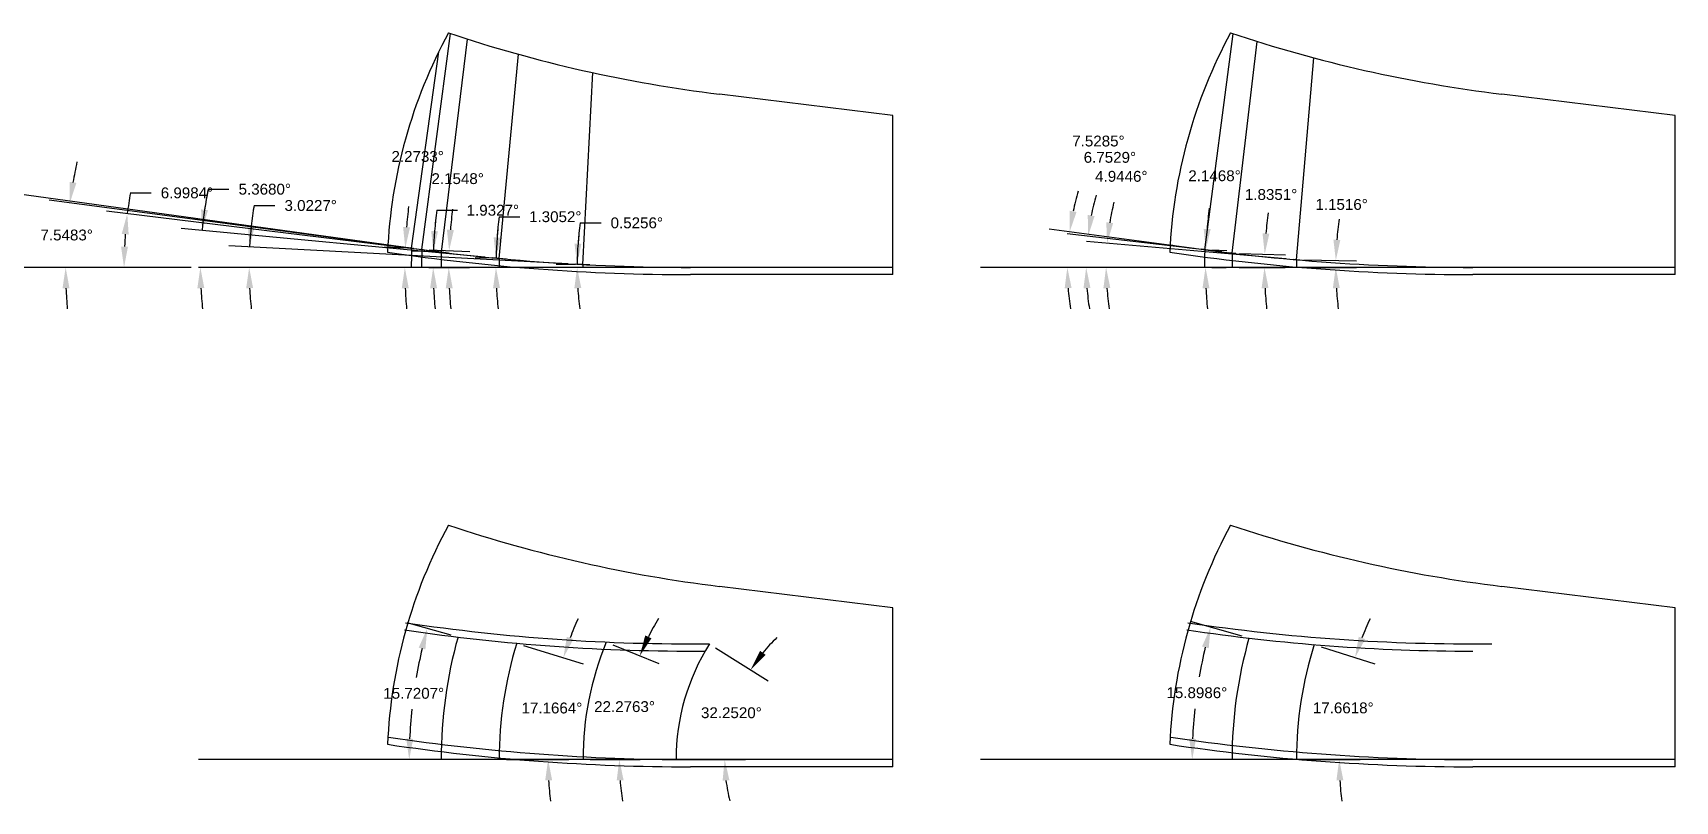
# Model space of a CAD drawing. Header units: inches. Extents: x 113.3 to 164.8, y -27 to 25.4.
# Drawn here: x 129.58 to 143.78, y -27.04 to -20.4 of the extents above; entities that cross this region are included whole.
import ezdxf

# ---------------------------------------------------------------- set-up
doc = ezdxf.new("R2010")
doc.units = ezdxf.units.IN
doc.header["$MEASUREMENT"] = 0
doc.header["$PDMODE"] = 35
doc.layers.get('Defpoints').update_dxf_attribs({"color": 10})
doc.layers.add('Blade_1', color=30, linetype='Continuous', true_color=0xff7f00)
doc.layers.add('Blade_2', color=7, linetype='Continuous', true_color=0xcccc00)
doc.styles.get("Standard").update_dxf_attribs({"font": 'arial.ttf'})
doc.dimstyles.get("Standard").update_dxf_attribs({"dimtxt": 0.09375, "dimasz": 0.18, "dimexe": 0.18, "dimexo": 0.0625, "dimgap": 0.09, "dimtad": 0, "dimtih": 1, "dimtoh": 1, "dimdec": 4, "dimzin": 0, "dimdsep": 46, "dimtxsty": 'Standard', "dimcen": 0.09, "dimadec": 4, "dimazin": 0, "dimtfac": 1, "dimtdec": 4, "dimtofl": 0, "dimtmove": 0, "dimatfit": 3, "dimfxl": 1, "dimtolj": 1, "dimtzin": 0, "dimarcsym": 0})

# ---------------------------------------------------------------- blocks, each defined once
blk = doc.blocks.new('*D352')
at = {"layer": 'Blade_1', "color": 0, "lineweight": -2, "transparency": 16777216}
for p, q in [((131.491, -21.893), (131.671, -21.893)), ((134.209, -22.396), (131.273, -22.241))]:
    blk.add_line(p, q, dxfattribs=at)
for start, end in [(170.8189, 176.9773), (170.8211, 173.8992), (183.0781, 186.1562)]:
    blk.add_arc((134.799, -22.427), 3.351, start, end, dxfattribs=at)
at = {"layer": 'Blade_1', "color": 0, "transparency": 16777216}
for points in [[(131.497, -22.074), (131.438, -22.069), (131.453, -22.251)], [(131.423, -22.608), (131.483, -22.606), (131.449, -22.427)]]:
    blk.add_solid(points, dxfattribs=at)
at = {"layer": 'Defpoints', "color": 0, "transparency": 16777216}
for p in [(131.01, -22.427), (131.449, -22.368), (134.271, -22.399), (134.396, -22.406), (137.016, -22.427)]:
    blk.add_point(p, dxfattribs=at)
at = {"layer": 'Blade_1', "color": 0, "transparency": 16777216, "insert": (131.981, -21.893), "char_height": 0.09375, "attachment_point": 5}
blk.add_mtext('\\A1;3.0227°', dxfattribs=at)
blk = doc.blocks.new('*D353')
at = {"layer": 'Blade_1', "color": 0, "lineweight": -2, "transparency": 16777216}
for p, q in [((134.312, -22.043), (134.492, -22.043)), ((134.271, -22.402), (134.105, -22.401)), ((134.271, -22.427), (134.105, -22.427))]:
    blk.add_line(p, q, dxfattribs=at)
for start, end in [(171.9173, 179.4744), (171.9214, 175.6979), (183.7765, 187.553)]:
    blk.add_arc((137.016, -22.427), 2.731, start, end, dxfattribs=at)
at = {"layer": 'Blade_1', "color": 0, "transparency": 16777216}
for points in [[(134.322, -22.224), (134.262, -22.221), (134.285, -22.402)], [(134.261, -22.608), (134.321, -22.606), (134.285, -22.427)]]:
    blk.add_solid(points, dxfattribs=at)
at = {"layer": 'Defpoints', "color": 0, "transparency": 16777216}
for p in [(134.285, -22.419), (134.333, -22.403), (134.333, -22.427), (137.016, -22.427)]:
    blk.add_point(p, dxfattribs=at)
at = {"layer": 'Blade_1', "color": 0, "transparency": 16777216, "insert": (134.801, -22.043), "char_height": 0.09375, "attachment_point": 5}
blk.add_mtext('\\A1;0.5256°', dxfattribs=at)
blk = doc.blocks.new('*D358')
at = {"layer": 'Blade_1', "color": 0, "lineweight": -2, "transparency": 16777216}
for p, q in [((133.611, -21.99), (133.791, -21.99)), ((133.548, -22.427), (133.403, -22.427)), ((133.549, -22.348), (133.404, -22.345))]:
    blk.add_line(p, q, dxfattribs=at)
for start, end in [(172.6836, 178.6948), (172.6857, 175.6903), (183.0046, 186.0092)]:
    blk.add_arc((137.016, -22.427), 3.433, start, end, dxfattribs=at)
at = {"layer": 'Blade_1', "color": 0, "transparency": 16777216}
for points in [[(133.623, -22.171), (133.563, -22.168), (133.584, -22.349)], [(133.558, -22.608), (133.618, -22.606), (133.583, -22.427)]]:
    blk.add_solid(points, dxfattribs=at)
at = {"layer": 'Defpoints', "color": 0, "transparency": 16777216}
for p in [(133.583, -22.401), (133.611, -22.35), (133.611, -22.427), (137.016, -22.427)]:
    blk.add_point(p, dxfattribs=at)
at = {"layer": 'Blade_1', "color": 0, "transparency": 16777216, "insert": (134.096, -21.99), "char_height": 0.09375, "attachment_point": 5}
blk.add_mtext('\\A1;1.3052°', dxfattribs=at)
blk = doc.blocks.new('*D359')
at = {"layer": 'Blade_1', "color": 0, "lineweight": -2, "transparency": 16777216}
for p, q in [((131.094, -21.752), (131.274, -21.752)), ((133.487, -22.338), (130.862, -22.091))]:
    blk.add_line(p, q, dxfattribs=at)
for start, end in [(168.581, 174.632), (168.5831, 171.6076), (183.0245, 186.049)]:
    blk.add_arc((134.437, -22.427), 3.41, start, end, dxfattribs=at)
at = {"layer": 'Blade_1', "color": 0, "transparency": 16777216}
for points in [[(131.093, -21.933), (131.033, -21.926), (131.042, -22.108)], [(131.001, -22.608), (131.061, -22.606), (131.027, -22.427)]]:
    blk.add_solid(points, dxfattribs=at)
at = {"layer": 'Defpoints', "color": 0, "transparency": 16777216}
for p in [(131.01, -22.427), (131.028, -22.321), (133.549, -22.344), (133.674, -22.356), (137.016, -22.427)]:
    blk.add_point(p, dxfattribs=at)
at = {"layer": 'Blade_1', "color": 0, "transparency": 16777216, "insert": (131.584, -21.752), "char_height": 0.09375, "attachment_point": 5}
blk.add_mtext('\\A1;5.3680°', dxfattribs=at)
blk = doc.blocks.new('*D362')
at = {"layer": 'Blade_1', "color": 0, "lineweight": -2, "transparency": 16777216}
for p, q in [((130.421, -21.784), (130.601, -21.784)), ((132.987, -22.28), (130.216, -21.94)), ((130.947, -22.427), (130.187, -22.427))]:
    blk.add_line(p, q, dxfattribs=at)
for start, end in [(170.3002, 173.0016), (175.7031, 177.2985)]:
    blk.add_arc((134.185, -22.427), 3.818, start, end, dxfattribs=at)
at = {"layer": 'Blade_1', "color": 0, "transparency": 16777216}
for points in [[(130.347, -22.138), (130.407, -22.144), (130.395, -21.962)], [(130.401, -22.248), (130.341, -22.247), (130.367, -22.427)]]:
    blk.add_solid(points, dxfattribs=at)
at = {"layer": 'Defpoints', "color": 0, "transparency": 16777216}
for p in [(130.37, -22.272), (133.049, -22.288), (131.01, -22.427), (133.173, -22.303), (137.016, -22.427)]:
    blk.add_point(p, dxfattribs=at)
at = {"layer": 'Blade_1', "color": 0, "transparency": 16777216, "insert": (130.911, -21.784), "char_height": 0.09375, "attachment_point": 5}
blk.add_mtext('\\A1;6.9984°', dxfattribs=at)
blk = doc.blocks.new('*D363')
at = {"layer": 'Blade_1', "color": 0, "lineweight": -2, "transparency": 16777216}
for p, q in [((133.071, -21.934), (133.251, -21.934)), ((133.049, -22.293), (132.862, -22.287)), ((133.046, -22.427), (132.86, -22.427))]:
    blk.add_line(p, q, dxfattribs=at)
for start, end in [(172.8778, 178.0673), (172.8792, 175.4732), (182.594, 185.1881)]:
    blk.add_arc((137.016, -22.427), 3.976, start, end, dxfattribs=at)
at = {"layer": 'Blade_1', "color": 0, "transparency": 16777216}
for points in [[(133.082, -22.115), (133.023, -22.112), (133.042, -22.293)], [(133.014, -22.608), (133.074, -22.607), (133.04, -22.427)]]:
    blk.add_solid(points, dxfattribs=at)
at = {"layer": 'Defpoints', "color": 0, "transparency": 16777216}
for p in [(133.111, -22.295), (133.04, -22.383), (133.109, -22.427), (137.016, -22.427)]:
    blk.add_point(p, dxfattribs=at)
at = {"layer": 'Blade_1', "color": 0, "transparency": 16777216, "insert": (133.556, -21.934), "char_height": 0.09375, "attachment_point": 5}
blk.add_mtext('\\A1;1.9327°', dxfattribs=at)
blk = doc.blocks.new('*D366')
at = {"layer": 'Blade_1', "color": 0, "lineweight": -2, "transparency": 16777216}
for p, q in [((132.871, -22.264), (129.72, -21.847)), ((130.947, -22.427), (129.682, -22.427))]:
    blk.add_line(p, q, dxfattribs=at)
for start, end in [(167.584, 170.0179), (182.4339, 184.8677)]:
    blk.add_arc((134.099, -22.427), 4.238, start, end, dxfattribs=at)
at = {"layer": 'Blade_1', "color": 0, "transparency": 16777216}
for points in [[(129.955, -21.697), (129.896, -21.688), (129.898, -21.871)], [(129.835, -22.608), (129.895, -22.607), (129.862, -22.427)]]:
    blk.add_solid(points, dxfattribs=at)
at = {"layer": 'Defpoints', "color": 0, "transparency": 16777216}
for p in [(129.878, -22.056), (132.933, -22.273), (132.953, -22.275), (131.01, -22.427), (137.016, -22.427)]:
    blk.add_point(p, dxfattribs=at)
at = {"layer": 'Blade_1', "color": 0, "transparency": 16777216, "insert": (129.871, -22.148), "char_height": 0.09375, "attachment_point": 5}
blk.add_mtext('\\A1;7.5483°', dxfattribs=at)
blk = doc.blocks.new('*D367')
at = {"layer": 'Blade_1', "color": 0, "lineweight": -2, "transparency": 16777216}
for p, q in [((133.005, -22.276), (133.358, -22.29)), ((133.002, -22.427), (133.355, -22.427))]:
    blk.add_line(p, q, dxfattribs=at)
for start, end in [(172.4749, 175.16), (182.6851, 185.3703)]:
    blk.add_arc((137.016, -22.427), 3.841, start, end, dxfattribs=at)
at = {"layer": 'Blade_1', "color": 0, "transparency": 16777216}
for points in [[(133.219, -22.105), (133.159, -22.101), (133.178, -22.283)], [(133.149, -22.608), (133.209, -22.607), (133.175, -22.427)]]:
    blk.add_solid(points, dxfattribs=at)
at = {"layer": 'Defpoints', "color": 0, "transparency": 16777216}
for p in [(132.943, -22.274), (132.94, -22.427), (133.175, -22.379), (137.016, -22.427)]:
    blk.add_point(p, dxfattribs=at)
at = {"layer": 'Blade_1', "color": 0, "transparency": 16777216, "insert": (133.252, -21.661), "char_height": 0.09375, "attachment_point": 5}
blk.add_mtext('\\A1;2.1548°', dxfattribs=at)
blk = doc.blocks.new('*D370')
at = {"layer": 'Blade_1', "color": 0, "lineweight": -2, "transparency": 16777216}
for p, q in [((132.782, -22.252), (128.924, -21.721)), ((130.947, -22.427), (128.876, -22.427))]:
    blk.add_line(p, q, dxfattribs=at)
for start, end in [(168.0358, 170.0992), (182.0634, 184.1268)]:
    blk.add_arc((134.055, -22.427), 4.998, start, end, dxfattribs=at)
at = {"layer": 'Blade_1', "color": 0, "transparency": 16777216}
for points in [[(129.16, -21.572), (129.101, -21.563), (129.103, -21.746)], [(129.029, -22.608), (129.089, -22.607), (129.056, -22.427)]]:
    blk.add_solid(points, dxfattribs=at)
at = {"layer": 'Defpoints', "color": 0, "transparency": 16777216}
for p in [(129.077, -21.972), (132.844, -22.261), (132.864, -22.263), (131.01, -22.427), (137.016, -22.427)]:
    blk.add_point(p, dxfattribs=at)
at = {"layer": 'Blade_1', "color": 0, "transparency": 16777216, "insert": (129.068, -22.086), "char_height": 0.09375, "attachment_point": 5}
blk.add_mtext('\\A1;7.8374°', dxfattribs=at)
blk = doc.blocks.new('*D371')
at = {"layer": 'Blade_1', "color": 0, "lineweight": -2, "transparency": 16777216}
for p, q in [((132.792, -22.26), (132.619, -22.253)), ((132.788, -22.427), (132.615, -22.427))]:
    blk.add_line(p, q, dxfattribs=at)
for start, end in [(172.8393, 175.283), (182.4437, 184.8874)]:
    blk.add_arc((137.016, -22.427), 4.221, start, end, dxfattribs=at)
at = {"layer": 'Blade_1', "color": 0, "transparency": 16777216}
for points in [[(132.84, -22.082), (132.78, -22.078), (132.799, -22.26)], [(132.769, -22.608), (132.829, -22.607), (132.795, -22.427)]]:
    blk.add_solid(points, dxfattribs=at)
at = {"layer": 'Defpoints', "color": 0, "transparency": 16777216}
for p in [(132.854, -22.262), (132.796, -22.371), (132.851, -22.427), (137.016, -22.427)]:
    blk.add_point(p, dxfattribs=at)
at = {"layer": 'Blade_1', "color": 0, "transparency": 16777216, "insert": (132.906, -21.469), "char_height": 0.09375, "attachment_point": 5}
blk.add_mtext('\\A1;2.2733°', dxfattribs=at)
blk = doc.blocks.new('*D381')
at = {"layer": 'Blade_2', "color": 0, "lineweight": -2, "transparency": 16777216}
for p, q in [((140.568, -22.363), (141.026, -22.372)), ((140.568, -22.427), (141.025, -22.427))]:
    blk.add_line(p, q, dxfattribs=at)
for start, end in [(171.8202, 175.3343), (183.5141, 187.0282)]:
    blk.add_arc((143.78, -22.427), 2.935, start, end, dxfattribs=at)
at = {"layer": 'Blade_2', "color": 0, "transparency": 16777216}
for points in [[(140.885, -22.19), (140.825, -22.187), (140.846, -22.368)], [(140.82, -22.608), (140.88, -22.606), (140.845, -22.427)]]:
    blk.add_solid(points, dxfattribs=at)
at = {"layer": 'Defpoints', "color": 0, "transparency": 16777216}
for p in [(140.505, -22.427), (140.506, -22.361), (140.845, -22.408), (143.78, -22.427)]:
    blk.add_point(p, dxfattribs=at)
at = {"layer": 'Blade_2', "color": 0, "transparency": 16777216, "insert": (140.896, -21.884), "char_height": 0.09375, "attachment_point": 5}
blk.add_mtext('\\A1;1.1516°', dxfattribs=at)
blk = doc.blocks.new('*D382')
at = {"layer": 'Blade_2', "color": 0, "lineweight": -2, "transparency": 16777216}
for p, q in [((140.011, -22.427), (140.409, -22.427)), ((140.013, -22.307), (140.411, -22.319))]:
    blk.add_line(p, q, dxfattribs=at)
for start, end in [(172.3555, 175.2602), (182.9047, 185.8094)]:
    blk.add_arc((143.78, -22.427), 3.551, start, end, dxfattribs=at)
at = {"layer": 'Blade_2', "color": 0, "transparency": 16777216}
for points in [[(140.271, -22.136), (140.212, -22.132), (140.231, -22.314)], [(140.204, -22.608), (140.264, -22.606), (140.229, -22.427)]]:
    blk.add_solid(points, dxfattribs=at)
at = {"layer": 'Defpoints', "color": 0, "transparency": 16777216}
for p in [(139.948, -22.427), (139.95, -22.305), (140.23, -22.389), (143.78, -22.427)]:
    blk.add_point(p, dxfattribs=at)
at = {"layer": 'Blade_2', "color": 0, "transparency": 16777216, "insert": (140.286, -21.798), "char_height": 0.09375, "attachment_point": 5}
blk.add_mtext('\\A1;1.8351°', dxfattribs=at)
blk = doc.blocks.new('*D383')
at = {"layer": 'Blade_2', "color": 0, "lineweight": -2, "transparency": 16777216}
for p, q in [((139.775, -22.277), (139.902, -22.282)), ((139.773, -22.427), (139.899, -22.427))]:
    blk.add_line(p, q, dxfattribs=at)
for start, end in [(172.7734, 175.3133), (182.5399, 185.0798)]:
    blk.add_arc((143.78, -22.427), 4.061, start, end, dxfattribs=at)
at = {"layer": 'Blade_2', "color": 0, "transparency": 16777216}
for points in [[(139.763, -22.097), (139.703, -22.094), (139.722, -22.275)], [(139.693, -22.608), (139.753, -22.607), (139.719, -22.427)]]:
    blk.add_solid(points, dxfattribs=at)
at = {"layer": 'Defpoints', "color": 0, "transparency": 16777216}
for p in [(139.713, -22.275), (139.71, -22.427), (139.72, -22.377), (143.78, -22.427)]:
    blk.add_point(p, dxfattribs=at)
at = {"layer": 'Blade_2', "color": 0, "transparency": 16777216, "insert": (139.797, -21.636), "char_height": 0.09375, "attachment_point": 5}
blk.add_mtext('\\A1;2.1468°', dxfattribs=at)
blk = doc.blocks.new('*D384')
at = {"layer": 'Blade_2', "color": 0, "lineweight": -2, "transparency": 16777216}
blk.add_line((140.414, -22.353), (138.689, -22.204), dxfattribs=at)
for start, end in [(166.4847, 170.7701), (184.2853, 188.5706)]:
    blk.add_arc((141.267, -22.427), 2.407, start, end, dxfattribs=at)
at = {"layer": 'Blade_2', "color": 0, "transparency": 16777216}
for points in [[(138.92, -22.045), (138.861, -22.037), (138.868, -22.22)], [(138.836, -22.608), (138.896, -22.606), (138.859, -22.427)]]:
    blk.add_solid(points, dxfattribs=at)
at = {"layer": 'Defpoints', "color": 0, "transparency": 16777216}
for p in [(137.774, -22.427), (138.86, -22.358), (140.476, -22.359), (140.536, -22.364), (143.78, -22.427)]:
    blk.add_point(p, dxfattribs=at)
at = {"layer": 'Blade_2', "color": 0, "transparency": 16777216, "insert": (138.991, -21.641), "char_height": 0.09375, "attachment_point": 5}
blk.add_mtext('\\A1;4.9446°', dxfattribs=at)
blk = doc.blocks.new('*D385')
at = {"layer": 'Blade_2', "color": 0, "lineweight": -2, "transparency": 16777216}
blk.add_line((139.859, -22.294), (138.524, -22.136), dxfattribs=at)
for start, end in [(164.2769, 168.762), (184.4851, 188.9701)]:
    blk.add_arc((140.987, -22.427), 2.3, start, end, dxfattribs=at)
at = {"layer": 'Blade_2', "color": 0, "transparency": 16777216}
for points in [[(138.76, -21.984), (138.701, -21.974), (138.703, -22.157)], [(138.664, -22.608), (138.724, -22.606), (138.687, -22.427)]]:
    blk.add_solid(points, dxfattribs=at)
at = {"layer": 'Defpoints', "color": 0, "transparency": 16777216}
for p in [(137.774, -22.427), (138.688, -22.337), (139.921, -22.301), (139.98, -22.308), (143.78, -22.427)]:
    blk.add_point(p, dxfattribs=at)
at = {"layer": 'Blade_2', "color": 0, "transparency": 16777216, "insert": (138.892, -21.477), "char_height": 0.09375, "attachment_point": 5}
blk.add_mtext('\\A1;6.7529°', dxfattribs=at)
blk = doc.blocks.new('*D386')
at = {"layer": 'Blade_2', "color": 0, "lineweight": -2, "transparency": 16777216}
blk.add_line((139.621, -22.263), (138.366, -22.097), dxfattribs=at)
for start, end in [(163.6643, 168.0679), (184.4036, 188.8072)]:
    blk.add_arc((140.867, -22.427), 2.343, start, end, dxfattribs=at)
at = {"layer": 'Blade_2', "color": 0, "transparency": 16777216}
for points in [[(138.604, -21.948), (138.545, -21.938), (138.544, -22.12)], [(138.501, -22.608), (138.561, -22.606), (138.524, -22.427)]]:
    blk.add_solid(points, dxfattribs=at)
at = {"layer": 'Defpoints', "color": 0, "transparency": 16777216}
for p in [(139.683, -22.271), (139.743, -22.279), (137.774, -22.427), (138.526, -22.325), (143.78, -22.427)]:
    blk.add_point(p, dxfattribs=at)
at = {"layer": 'Blade_2', "color": 0, "transparency": 16777216, "insert": (138.793, -21.336), "char_height": 0.09375, "attachment_point": 5}
blk.add_mtext('\\A1;7.5285°', dxfattribs=at)
blk = doc.blocks.new('*D447')
at = {"color": 0, "lineweight": -2, "transparency": 16777216}
for p, q in [((133.822, -25.694), (134.338, -25.854)), ((133.673, -26.681), (134.214, -26.681))]:
    blk.add_line(p, q, dxfattribs=at)
for start, end in [(155.917, 159.3753), (183.4583, 186.9166)]:
    blk.add_arc((137.016, -26.681), 2.983, start, end, dxfattribs=at)
at = {"color": 0, "transparency": 16777216}
for points in [[(134.253, -25.64), (134.196, -25.621), (134.166, -25.801)], [(134.009, -26.862), (134.069, -26.86), (134.034, -26.681)]]:
    blk.add_solid(points, dxfattribs=at)
at = {"layer": 'Defpoints', "color": 0, "transparency": 16777216}
for p in [(133.762, -25.676), (134.093, -26.089), (133.611, -26.681), (137.016, -26.681)]:
    blk.add_point(p, dxfattribs=at)
at = {"color": 0, "transparency": 16777216, "insert": (134.067, -26.236), "char_height": 0.09375, "attachment_point": 5}
blk.add_mtext('\\A1;17.1664°', dxfattribs=at)
blk = doc.blocks.new('*D448')
at = {"color": 0, "lineweight": -2, "transparency": 16777216}
for p, q in [((133.195, -25.606), (132.816, -25.499)), ((133.046, -26.681), (132.653, -26.681))]:
    blk.add_line(p, q, dxfattribs=at)
for start, end in [(166.7447, 170.2288), (174.0417, 177.5346)]:
    blk.add_arc((137.016, -26.681), 4.183, start, end, dxfattribs=at)
at = {"color": 0, "transparency": 16777216}
for points in [[(132.915, -25.714), (132.973, -25.729), (132.989, -25.548)], [(132.867, -26.502), (132.807, -26.501), (132.833, -26.681)]]:
    blk.add_solid(points, dxfattribs=at)
at = {"layer": 'Defpoints', "color": 0, "transparency": 16777216}
for p in [(133.255, -25.622), (132.903, -25.92), (133.109, -26.681), (137.016, -26.681)]:
    blk.add_point(p, dxfattribs=at)
at = {"color": 0, "transparency": 16777216, "insert": (132.872, -26.109), "char_height": 0.09375, "attachment_point": 5}
blk.add_mtext('\\A1;15.7207°', dxfattribs=at)
blk = doc.blocks.new('*D449')
at = {"color": 0, "lineweight": -2, "transparency": 16777216}
for p, q in [((134.594, -25.689), (134.993, -25.852)), ((134.398, -26.681), (134.83, -26.681))]:
    blk.add_line(p, q, dxfattribs=at)
for start, end in [(149.0044, 153.364), (184.3596, 188.7193)]:
    blk.add_arc((137.016, -26.681), 2.366, start, end, dxfattribs=at)
at = {"color": 0, "transparency": 16777216}
for points in [[(134.928, -25.633), (134.874, -25.608), (134.827, -25.784)], [(134.627, -26.862), (134.687, -26.86), (134.65, -26.681)]]:
    blk.add_solid(points, dxfattribs=at)
at = {"layer": 'Defpoints', "color": 0, "transparency": 16777216}
for p in [(134.536, -25.665), (134.729, -26.075), (134.336, -26.681), (137.016, -26.681)]:
    blk.add_point(p, dxfattribs=at)
at = {"color": 0, "transparency": 16777216, "insert": (134.695, -26.224), "char_height": 0.09375, "attachment_point": 5}
blk.add_mtext('\\A1;22.2763°', dxfattribs=at)
blk = doc.blocks.new('*D450')
at = {"color": 0, "lineweight": -2, "transparency": 16777216}
for p, q in [((135.483, -25.714), (135.938, -26.001)), ((135.203, -26.681), (135.741, -26.681))]:
    blk.add_line(p, q, dxfattribs=at)
for start, end in [(133.5608, 140.6544), (187.0936, 194.1872)]:
    blk.add_arc((137.016, -26.681), 1.455, start, end, dxfattribs=at)
at = {"color": 0, "transparency": 16777216}
for points in [[(135.915, -25.776), (135.867, -25.741), (135.786, -25.905)], [(135.543, -26.863), (135.602, -26.859), (135.561, -26.681)]]:
    blk.add_solid(points, dxfattribs=at)
at = {"layer": 'Defpoints', "color": 0, "transparency": 16777216}
for p in [(135.43, -25.68), (135.663, -26.148), (135.141, -26.681), (137.016, -26.681)]:
    blk.add_point(p, dxfattribs=at)
at = {"color": 0, "transparency": 16777216, "insert": (135.619, -26.277), "char_height": 0.09375, "attachment_point": 5}
blk.add_mtext('\\A1;32.2520°', dxfattribs=at)
blk = doc.blocks.new('*D451')
at = {"color": 0, "lineweight": -2, "transparency": 16777216}
for p, q in [((140.719, -25.706), (141.184, -25.854)), ((140.568, -26.681), (141.055, -26.681))]:
    blk.add_line(p, q, dxfattribs=at)
for start, end in [(155.2369, 158.7875), (183.5506, 187.1013)]:
    blk.add_arc((143.78, -26.681), 2.905, start, end, dxfattribs=at)
at = {"color": 0, "transparency": 16777216}
for points in [[(141.1, -25.64), (141.044, -25.62), (141.012, -25.8)], [(140.851, -26.862), (140.911, -26.86), (140.875, -26.681)]]:
    blk.add_solid(points, dxfattribs=at)
at = {"layer": 'Defpoints', "color": 0, "transparency": 16777216}
for p in [(140.659, -25.687), (140.936, -26.088), (140.505, -26.681), (143.78, -26.681)]:
    blk.add_point(p, dxfattribs=at)
at = {"color": 0, "transparency": 16777216, "insert": (140.91, -26.235), "char_height": 0.09375, "attachment_point": 5}
blk.add_mtext('\\A1;17.6618°', dxfattribs=at)
blk = doc.blocks.new('*D452')
at = {"color": 0, "lineweight": -2, "transparency": 16777216}
for p, q in [((140.035, -25.614), (139.59, -25.488)), ((139.886, -26.681), (139.424, -26.681))]:
    blk.add_line(p, q, dxfattribs=at)
for start, end in [(166.5709, 170.1362), (173.9562, 177.5305)]:
    blk.add_arc((143.78, -26.681), 4.177, start, end, dxfattribs=at)
at = {"color": 0, "transparency": 16777216}
for points in [[(139.689, -25.704), (139.747, -25.719), (139.763, -25.537)], [(139.637, -26.502), (139.578, -26.501), (139.604, -26.681)]]:
    blk.add_solid(points, dxfattribs=at)
at = {"layer": 'Defpoints', "color": 0, "transparency": 16777216}
for p in [(140.095, -25.631), (139.675, -25.913), (139.948, -26.681), (143.78, -26.681)]:
    blk.add_point(p, dxfattribs=at)
at = {"color": 0, "transparency": 16777216, "insert": (139.644, -26.104), "char_height": 0.09375, "attachment_point": 5}
blk.add_mtext('\\A1;15.8986°', dxfattribs=at)

msp = doc.modelspace()

# ---------------------------------------------------------------- linework, layer by layer
for p, q in [((137.01615, -21.11478), (135.51615, -20.9306)), ((143.78025, -21.11478), (142.28025, -20.9306)), ((137.01615, -22.42728), (137.01615, -21.11478)), ((143.78025, -22.42728), (143.78025, -21.11478)), ((137.01615, -22.48978), (137.01615, -22.42728)), ((143.78025, -22.48978), (143.78025, -22.42728)), ((137.01615, -22.48978), (135.26615, -22.48978)), ((143.78025, -22.48978), (142.03025, -22.48978)), ((137.01615, -25.36865), (135.51615, -25.18447)), ((143.78025, -25.36865), (142.28025, -25.18447)), ((137.01615, -26.68115), (137.01615, -25.36865)), ((143.78025, -26.68115), (143.78025, -25.36865)), ((137.01615, -26.74365), (137.01615, -26.68115)), ((143.78025, -26.74365), (143.78025, -26.68115)), ((137.01615, -26.74365), (135.26615, -26.74365)), ((143.78025, -26.74365), (142.03025, -26.74365))]:
    msp.add_line(p, q)
at = {"color": 1}
for p, q in [((137.01615, -22.42728), (131.00985, -22.42728)), ((143.78025, -22.42728), (137.77395, -22.42728)), ((137.01615, -26.68115), (131.00985, -26.68115)), ((143.78025, -26.68115), (137.77395, -26.68115))]:
    msp.add_line(p, q, dxfattribs=at)
for centre, radius, start, end in [((137.01615, -22.48978), 4.375, 151.472963, 177.451577), ((136.97858, -9.02005), 12, 251.50697, 263), ((143.78025, -22.48978), 4.375, 151.472963, 177.451577), ((143.74268, -9.02005), 12, 251.50697, 263), ((135.26615, -4.73978), 17.75, 261.509608, 270), ((135.26615, -4.73978), 17.6875, 261.509608, 270), ((142.03025, -4.73978), 17.75, 261.509608, 270), ((142.03025, -4.73978), 17.6875, 261.509608, 270), ((137.01615, -26.74365), 4.375, 151.472963, 177.451577), ((136.97858, -13.27392), 12, 251.50697, 263), ((143.78025, -26.74365), 4.375, 151.472963, 177.451577), ((143.74268, -13.27392), 12, 251.50697, 263), ((135.26615, -8.99365), 16.75, 261.509608, 270.430989), ((135.26615, -8.99365), 16.6875, 261.509608, 270.562902), ((142.03025, -8.99365), 16.75, 261.509608, 270), ((142.03025, -8.99365), 16.6875, 261.509608, 270.562902), ((137.01615, -26.68115), 3.90728, 164.279268, 180), ((137.01615, -26.68115), 3.40558, 162.833624, 180), ((137.01615, -26.68115), 2.68016, 157.723651, 180), ((137.01615, -26.68115), 1.87542, 147.747977, 180), ((143.78025, -26.68115), 3.83181, 164.101389, 180), ((143.78025, -26.68115), 3.2752, 162.338194, 180), ((135.26615, -8.99365), 17.75, 261.509608, 270), ((135.26615, -8.99365), 17.6875, 261.509608, 270), ((142.03025, -8.99365), 17.75, 261.509608, 270), ((142.03025, -8.99365), 17.6875, 261.509608, 270)]:
    msp.add_arc(centre, radius, start, end)
at = {"layer": 'Blade_1'}
for p, q in [((132.9427, -22.27401), (133.19018, -20.40635)), ((132.85424, -22.26206), (133.08805, -20.56348)), ((133.11109, -22.2955), (133.33712, -20.45419)), ((133.61146, -22.34971), (133.77726, -20.58515)), ((134.33345, -22.40267), (134.42102, -20.74433)), ((132.86415, -22.26342), (132.84433, -22.26069)), ((132.95261, -22.27532), (132.93279, -22.27269)), ((133.17312, -22.30311), (133.04906, -22.28788)), ((133.67368, -22.35555), (133.54923, -22.34386)), ((134.39586, -22.40596), (134.27104, -22.39937))]:
    msp.add_line(p, q, dxfattribs=at)
for radius, start in [(4.16519, 177.726679), (4.07633, 177.845179), (3.90728, 178.067261), (3.40558, 178.694846), (2.68281, 179.474434)]:
    msp.add_arc((137.01615, -22.42728), radius, start, 180, dxfattribs=at)
at = {"layer": 'Blade_2'}
for p, q in [((139.71286, -22.27481), (139.95956, -20.40811)), ((139.9504, -22.30457), (140.16705, -20.47495)), ((140.50571, -22.36145), (140.65668, -20.61645)), ((139.7426, -22.27874), (139.68312, -22.27088)), ((139.98019, -22.3081), (139.92061, -22.30104)), ((140.5356, -22.36404), (140.47583, -22.35887))]:
    msp.add_line(p, q, dxfattribs=at)
for radius, start in [(4.07025, 177.853249), (3.83181, 178.164865), (3.2752, 178.848399)]:
    msp.add_arc((143.78025, -22.42728), radius, start, 180, dxfattribs=at)

# ---------------------------------------------------------------- dimensions: what is measured, and where the dimension line sits
for base, center, p1, p2, picture, middle in [((132.90251, -25.92018), (137.01615, -26.68115), (133.25502, -25.62248), (133.10887, -26.68115), '*D448', (132.87202, -26.10903)), ((134.09282, -26.08935), (137.01615, -26.68115), (133.76229, -25.676), (133.61057, -26.68115), '*D447', (134.06692, -26.23601)), ((134.729006, -26.074687), (137.01615, -26.681151), (134.536018, -25.665171), (134.335988, -26.681151), '*D449', (134.694535, -26.224062)), ((139.67488, -25.91292), (143.78025, -26.68115), (140.09501, -25.63148), (139.94844, -26.68115), '*D452', (139.64375, -26.10354)), ((140.93631, -26.08834), (143.78025, -26.68115), (140.65943, -25.68746), (140.50505, -26.68115), '*D451', (140.90962, -26.23517)), ((135.662582, -26.147929), (137.01615, -26.681151), (135.430094, -25.680346), (135.140734, -26.681151), '*D450', (135.618582, -26.277076))]:
    dim = msp.add_angular_dim_3p(base=base, center=center, p1=p1, p2=p2, dimstyle='Standard')
    dim.commit()
    dim.dimension.update_dxf_attribs({"geometry": picture, "text_midpoint": middle})
at = {"layer": 'Blade_1'}
for base, line1, line2, picture, middle in [((129.07682915, -21.97208479), ((137.01615031, -22.42727625), (131.00985484, -22.42727625)), ((132.8641473, -22.26342135), (132.84433412, -22.2606941)), '*D370', (129.06774608, -22.08567549)), ((129.8779721936, -22.0555634936), ((137.0161503061, -22.4272762458), (131.0098548373, -22.4272762458)), ((132.9526145408, -22.2753203922), (132.932787849, -22.2726931706)), '*D366', (129.8708287082, -22.1483347693)), ((130.3697592, -22.2718703), ((137.0161503, -22.4272762), (131.0098548, -22.4272762)), ((133.1731248, -22.3031133), (133.0490561, -22.2878832)), '*D362', (130.9108439, -21.7839961)), ((131.0283282, -22.3207908), ((137.0161503, -22.4272762), (131.0098548, -22.4272762)), ((133.673682, -22.3555535), (133.5492302, -22.3438595)), '*D359', (131.5835818, -21.7520913)), ((131.4490453, -22.3683511), ((137.0161503, -22.4272762), (131.0098548, -22.4272762)), ((134.395864, -22.4059633), (134.2710379, -22.3993718)), '*D352', (131.9808353, -21.8926132))]:
    dim = msp.add_angular_dim_2l(base=base, line1=line1, line2=line2, dimstyle='Standard', dxfattribs=at)
    dim.commit()
    dim.dimension.update_dxf_attribs({"geometry": picture, "text_midpoint": middle})
for base, p1, p2, picture, middle in [((132.79584, -22.37146), (132.85424, -22.26206), (132.85096, -22.42728), '*D371', (132.90568, -21.46906)), ((133.17523, -22.37912), (132.9427, -22.27401), (132.93982, -22.42728), '*D367', (133.25206, -21.66138))]:
    dim = msp.add_angular_dim_3p(base=base, center=(137.01615, -22.42728), p1=p1, p2=p2, dimstyle='Standard', dxfattribs=at)
    dim.commit()
    dim.dimension.update_dxf_attribs({"geometry": picture, "text_midpoint": middle, "dimtype": 165})
for base, center, p1, p2, picture, middle in [((133.040323, -22.382569), (137.01615, -22.427276), (133.11109, -22.295498), (133.108868, -22.427276), '*D363', (133.555749, -21.934301)), ((133.58335, -22.40121), (137.01615, -22.42728), (133.61146, -22.34971), (133.61057, -22.42728), '*D358', (134.0962, -21.9901)), ((134.28479, -22.41892), (137.01615, -22.42728), (134.33345, -22.40267), (134.33334, -22.42728), '*D353', (134.80132, -22.04324))]:
    dim = msp.add_angular_dim_3p(base=base, center=center, p1=p1, p2=p2, dimstyle='Standard', dxfattribs=at)
    dim.commit()
    dim.dimension.update_dxf_attribs({"geometry": picture, "text_midpoint": middle})
at = {"layer": 'Blade_2'}
for base, line1, line2, picture, middle in [((138.52621355, -22.32470726), ((143.78024982, -22.42727625), (137.77395435, -22.42727625)), ((139.74259977, -22.27873897), (139.68311697, -22.27087786)), '*D386', (138.7934377, -21.33645349)), ((138.6884326, -22.3369373), ((143.7802498, -22.4272762), (137.7739543, -22.4272762)), ((139.9801949, -22.3080952), (139.9206112, -22.3010399)), '*D385', (138.8923634, -21.4765129)), ((138.86035101, -22.35803859), ((143.78024982, -22.42727625), (137.77395435, -22.42727625)), ((140.53560287, -22.36403756), (140.47582616, -22.35886599)), '*D384', (138.99128875, -21.6412886))]:
    dim = msp.add_angular_dim_2l(base=base, line1=line1, line2=line2, dimstyle='Standard', dxfattribs=at)
    dim.commit()
    dim.dimension.update_dxf_attribs({"geometry": picture, "text_midpoint": middle, "dimtype": 162})
for base, center, p1, p2, picture, middle in [((139.71975, -22.37656), (143.78025, -22.42728), (139.71286, -22.27481), (139.71, -22.42728), '*D383', (139.7973, -21.63583)), ((140.229532, -22.389366), (143.78025, -22.427276), (139.950403, -22.304568), (139.948438, -22.427276), '*D382', (140.285564, -21.797826)), ((140.845019, -22.407611), (143.78025, -22.427276), (140.505715, -22.361452), (140.505053, -22.427276), '*D381', (140.895605, -21.884333))]:
    dim = msp.add_angular_dim_3p(base=base, center=center, p1=p1, p2=p2, dimstyle='Standard', dxfattribs=at)
    dim.commit()
    dim.dimension.update_dxf_attribs({"geometry": picture, "text_midpoint": middle, "dimtype": 165})

doc.saveas('drawing.dxf')
